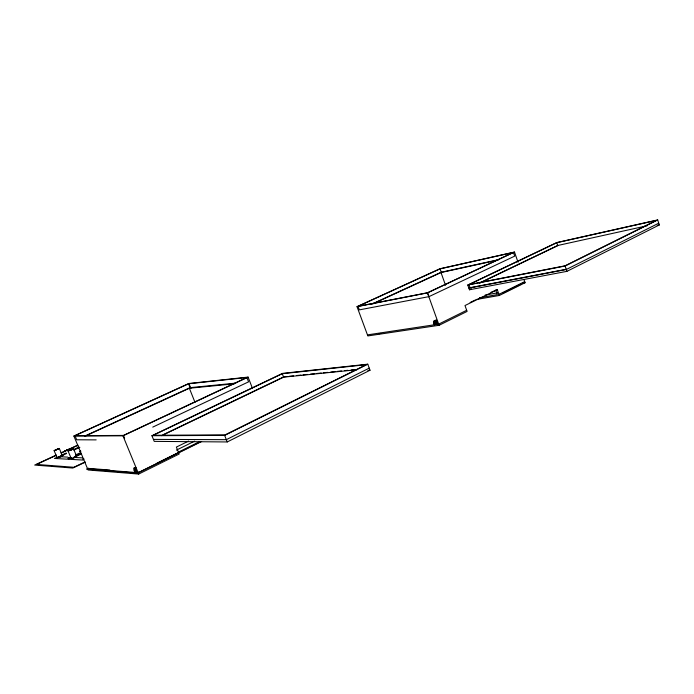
<?xml version="1.0" encoding="UTF-8"?>
<svg xmlns="http://www.w3.org/2000/svg" width="694" height="694" viewBox="0 0 694 694"><rect width="100%" height="100%" fill="white"/><g stroke="black" fill="none" stroke-linecap="round" stroke-linejoin="round"><path stroke-width="1.04" d="M62.33 455.646L59.285 448.428L54.097 450.553L57.116 457.832L62.33 455.646L61.324 455.715M75.368 456.47C79.506 455.602 69.938 460.07 71.803 458.049M71.248 458.569L68.125 451.143L70.675 449.651L73.547 448.871L76.661 456.288M59.285 448.541L54.132 450.692M57.854 449.079L55.555 450.05L57.845 449.053M61.801 455.949L59.537 456.895L60.447 456.296M69.452 457.693L69.99 457.684M75.126 456.999L73.911 457.65M60.803 456.322L58.73 457.016M73 457.702L73.79 457.693M435.476 322.441L435.606 322.354A2.498 1.518 63.5 0 1 435.563 320.307M58.608 456.973C56.943 459.02 66.763 454.032 61.471 455.663M80.669 450.796L79.732 451.551L80.842 451.421M68.853 457.658L67.925 458.387L71.031 457.519M227.233 441.948L370.015 370.24L367.768 364.185L282.571 373.381L151.925 435.711L154.224 441.375L227.233 441.948L224.639 435.398L151.925 435.711M566.911 271.354L659.3 224.951L657.686 219.937L556.761 242.57L467.773 285.026L469.448 289.771L566.911 271.354L565.037 265.819L656.377 220.388L556.805 242.7L468.962 284.618L470.055 287.706L566.217 269.298M369.234 368.132L226.331 439.666L153.426 439.397M658.736 223.208L566.287 269.489L468.866 288.114M59.311 456.591L59.814 456.348M224.639 435.398L367.768 364.185M657.686 219.937L565.107 266.002L467.773 285.026M503.211 293.033L520.916 284.271M252.321 387.972L248.088 377.102L188.898 383.487L73.876 436.04L88.095 469.994L138.687 474.063L179.173 454.015L176.371 447.083L188.586 441.089M518.019 262.245L514.506 252.043L440.013 268.752L357.02 306.67L367.846 335.939L439.094 325.295L467.079 311.433L464.989 305.542L497.303 289.693L499.316 295.471L525.072 282.718L523.987 279.578M137.872 472.172L137.004 472.597L135.122 468.025L134.211 467.964A3.01 0.98 64.1 0 0 134.228 470.627L134.974 472.441L135.842 472.015L135.096 470.194A3.01 0.98 64.1 0 1 135.078 467.539L135.989 467.6L135.122 468.025M178.419 452.15L199.759 441.601M156.974 463.158L200.453 441.67M178.627 452.67L138.123 472.683L87.583 468.771M466.672 310.287L438.677 324.133L367.456 334.881M498.925 294.351L524.69 281.617M201.642 441.497L137.62 473.152L86.49 469.127L88.442 468.198M435.728 320.481L436.335 320.186L437.723 324.063L437.125 324.367L435.728 320.481L434.47 320.68A2.498 1.509 63.5 0 0 433.767 323.239L434.323 324.783L436.118 323.898L435.563 322.354L433.767 323.239M134.228 470.627L135.096 470.194M176.389 450.137L194.667 441.132M470.142 302.515L474.939 300.164M491.005 292.287L497.303 289.693M134.211 467.964L135.078 467.539M434.47 320.68L436.335 320.186M469.448 289.771L471.399 288.834M163.159 434.73L283.898 376.825L287.099 376.504M479.606 282.961L557.742 245.494L647.164 225.758M161.598 435.676L283.594 377.154L356.95 369.72M479.806 283.031L557.794 245.624L556.761 242.57M282.267 373.71L153.261 435.268L225.116 434.886L366.267 364.68L282.267 373.71L283.594 377.154M85.501 462.039L72.818 468.051L34.7 465.058L56.257 455.082M152.758 427.114L248.573 381.847L246.882 377.51L188.534 383.773L74.978 435.676L76.696 439.779L96.171 439.883M428.97 296.633L514.705 256.129L513.43 252.416L439.935 268.89L358.017 306.323L359.327 309.871L428.97 296.633L427.565 292.721L358.017 306.323M84.538 462.195L73.816 467.279L36.574 464.433L56.24 455.325M70.883 457.866L68.003 459.211L54.488 458.448L57.437 457.086M75.689 455.62L80.487 453.373M71.404 457.893L68.515 459.237L83.106 460.061M76.201 455.637L81.007 453.39M80.66 454.292L73.954 457.433L82.517 457.866M74.978 435.676L123.48 435.416L246.882 377.51M427.565 292.721L513.43 252.416M73.876 436.04L122.959 435.832L248.088 377.102M357.02 306.67L427.461 292.903L514.506 252.043M75.516 454.969L80.426 452.67M61.358 455.255L66.268 452.982M73.139 449.79L79.021 447.057M66.424 453.581L59.71 456.704L67.639 457.112M74.102 450.016L79.853 447.344M61.159 452.809L77.823 445.097M61.159 453.052L66.069 450.779M69.027 449.408L77.875 445.314M84.512 436.188L190.087 387.66L235.813 383.114M371.012 304.493L441.141 272.265L498.943 259.582M84.746 436.344L189.367 388.241L234.39 383.817M373.129 303.746L441.002 272.542L497.824 260.103M59.337 456.687L60.326 456.296M73.885 457.268L74.579 457.008M436.864 322.597L435.52 322.866M657.192 225.411L659.3 224.951M468.962 284.618L565.037 265.819M522.955 283.109L525.072 282.718M485.115 295.08L497.615 292.842M479.667 297.743L497.32 294.629L495.698 289.988M479.736 297.804L481.332 297.526M475.919 299.565L499.316 295.471M378.967 333.71L380.997 333.398M289.233 376.287L293.493 375.844M296.694 375.523L300.962 375.09M303.096 374.873L307.364 374.43M310.565 374.109L314.833 373.676M316.967 373.459L321.235 373.025M323.369 372.799L327.629 372.366M330.83 372.045L335.098 371.611M337.232 371.394L341.5 370.952M344.701 370.631L347.902 370.301M351.103 369.98L355.371 369.538M367.881 370.449L370.015 370.24M88.676 468.415L109.93 470.038M135.434 471.981L138.618 472.224M68.125 451.143L73.547 448.871M122.959 435.832L138.687 474.063M123.48 435.416L124.625 438.192M188.898 383.487L190.885 388.475M188.534 383.773L190.087 387.66M189.367 388.241L194.971 402.312M427.461 292.903L439.094 325.295M434.921 324.488L434.366 322.944A2.498 1.509 63.5 0 1 435.069 320.385M440.013 268.752L441.427 272.733M441.002 272.542L445.539 285.295M84.052 459.098A3.019 0.434 -22.8 0 1 83.662 458.552M72.037 449.521L69.634 450.493L72.037 449.521M70.215 448.81L64.82 451.022L70.215 448.81M68.715 449.417L66.32 450.38L68.715 449.417"/></g></svg>
